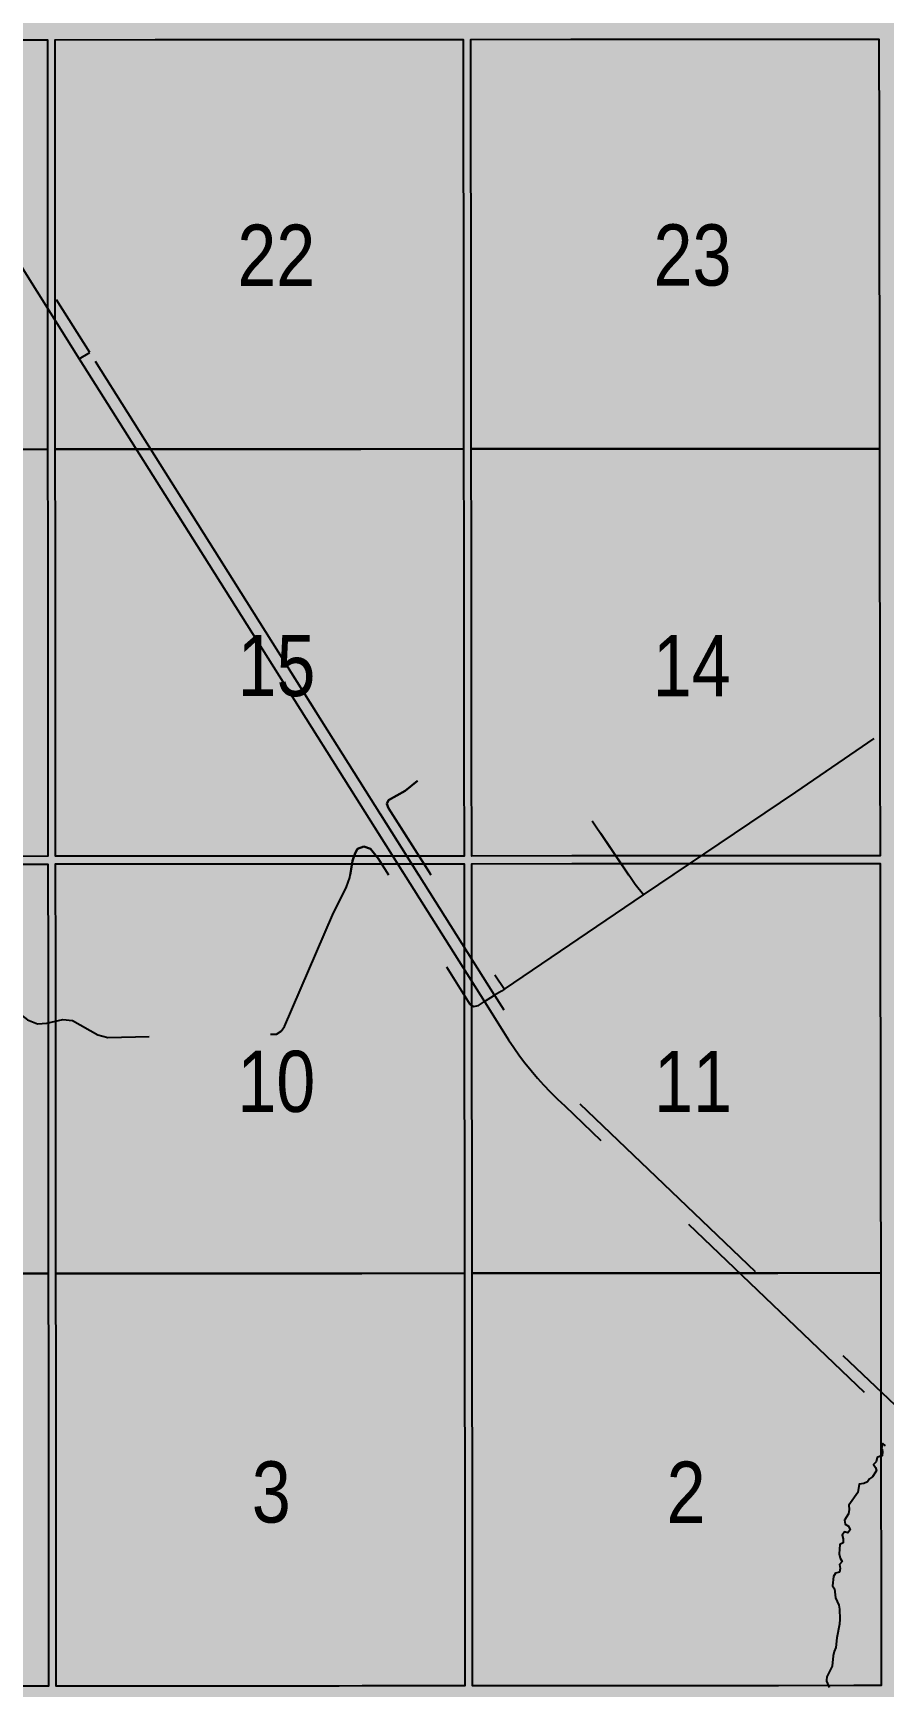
# Model space of a CAD drawing. Extents: x 403018 to 417191, y 6033193 to 6042673.
# Drawn here: x 414845.3 to 414956.6, y 6036943 to 6037159.3 of the extents above; entities that cross this region are included whole.
import ezdxf

# ---------------------------------------------------------------- set-up
doc = ezdxf.new("R2010")
doc.units = 0
doc.header["$LTSCALE"] = 5
doc.linetypes.add('DASHED2', pattern=[9.525, 6.35, -3.175])
for name, color, linetype in [('Quarters', 8, 'Continuous'), ('RoadSeg', 57, 'DASHED2'), ('ROUTE-MAP-HWY', 2, 'Continuous'), ('T-WATER', 160, 'Continuous')]:
    doc.layers.add(name, color=color, linetype=linetype)
doc.layers.add('ROUTE-MAP-BACKGROUND-H', color=7, linetype='Continuous', true_color=0xf0ebff)
doc.styles.add('120', font='ARIALN.TTF', dxfattribs={"height": 13})

msp = doc.modelspace()

# ---------------------------------------------------------------- hatches: boundary and pattern name
at = {"layer": 'ROUTE-MAP-BACKGROUND-H'}
h = msp.add_hatch(color=256, dxfattribs=at)
h.dxf.hatch_style = 1
h.paths.add_polyline_path([(412923.423, 6037807.465), (416092.9, 6037807.465), (416092.9, 6035965.758), (412923.423, 6035965.758)])

# ---------------------------------------------------------------- linework, layer by layer
at = {"layer": 'Quarters'}
for points in [[(414806.889, 6037104.829), (414793.789, 6037104.82), (414793.783, 6037118.209), (414793.778, 6037131.599), (414793.773, 6037144.988), (414793.767, 6037158.377), (414806.863, 6037158.387), (414820.294, 6037158.397), (414833.724, 6037158.407), (414847.155, 6037158.417), (414847.165, 6037145.027), (414847.175, 6037131.638), (414847.185, 6037118.248), (414847.195, 6037104.859), (414833.76, 6037104.849), (414820.325, 6037104.839), (414806.889, 6037104.829)], [(414901.59, 6037118.288), (414901.605, 6037104.899), (414888.17, 6037104.889), (414874.735, 6037104.879), (414861.3, 6037104.869), (414848.2, 6037104.86), (414848.189, 6037118.249), (414848.179, 6037131.639), (414848.169, 6037145.028), (414848.159, 6037158.418), (414861.255, 6037158.427), (414874.685, 6037158.437), (414888.115, 6037158.447), (414901.546, 6037158.457), (414901.561, 6037145.067), (414901.576, 6037131.678), (414901.59, 6037118.288)], [(414955.996, 6037118.328), (414956.015, 6037104.939), (414942.58, 6037104.929), (414929.145, 6037104.919), (414915.71, 6037104.909), (414902.61, 6037104.899), (414902.595, 6037118.289), (414902.58, 6037131.679), (414902.565, 6037145.068), (414902.55, 6037158.458), (414915.645, 6037158.467), (414929.076, 6037158.477), (414942.506, 6037158.487), (414955.936, 6037158.497), (414955.956, 6037145.107), (414955.976, 6037131.718), (414955.996, 6037118.328)], [(414806.915, 6037051.606), (414793.81, 6037051.597), (414793.804, 6037064.651), (414793.799, 6037078.041), (414793.794, 6037091.43), (414793.789, 6037104.82), (414806.889, 6037104.829), (414820.325, 6037104.839), (414833.76, 6037104.849), (414847.195, 6037104.859), (414847.205, 6037091.469), (414847.215, 6037078.08), (414847.225, 6037064.69), (414847.235, 6037051.636), (414833.795, 6037051.626), (414820.355, 6037051.616), (414806.915, 6037051.606)], [(414901.65, 6037064.73), (414901.664, 6037051.675), (414888.224, 6037051.665), (414874.785, 6037051.656), (414861.344, 6037051.646), (414848.24, 6037051.636), (414848.23, 6037064.691), (414848.22, 6037078.081), (414848.21, 6037091.47), (414848.2, 6037104.86), (414861.3, 6037104.869), (414874.735, 6037104.879), (414888.17, 6037104.889), (414901.605, 6037104.899), (414901.62, 6037091.509), (414901.635, 6037078.12), (414901.65, 6037064.73)], [(414956.074, 6037064.77), (414956.094, 6037051.715), (414942.654, 6037051.705), (414929.214, 6037051.695), (414915.774, 6037051.685), (414902.669, 6037051.676), (414902.654, 6037064.731), (414902.639, 6037078.12), (414902.624, 6037091.51), (414902.61, 6037104.899), (414915.71, 6037104.909), (414929.145, 6037104.919), (414942.58, 6037104.929), (414956.015, 6037104.939), (414956.035, 6037091.549), (414956.055, 6037078.159), (414956.074, 6037064.77)], [(414806.941, 6036997.044), (414793.831, 6036997.035), (414793.826, 6037010.424), (414793.821, 6037023.814), (414793.815, 6037037.203), (414793.81, 6037050.593), (414806.915, 6037050.602), (414820.356, 6037050.612), (414833.796, 6037050.622), (414847.236, 6037050.631), (414847.246, 6037037.242), (414847.256, 6037023.852), (414847.266, 6037010.463), (414847.276, 6036997.073), (414833.831, 6036997.064), (414820.386, 6036997.054), (414806.941, 6036997.044)], [(414901.71, 6037010.502), (414901.725, 6036997.113), (414888.28, 6036997.103), (414874.835, 6036997.093), (414861.39, 6036997.084), (414848.281, 6036997.074), (414848.271, 6037010.464), (414848.26, 6037023.853), (414848.25, 6037037.243), (414848.24, 6037050.632), (414861.345, 6037050.642), (414874.785, 6037050.651), (414888.225, 6037050.661), (414901.665, 6037050.671), (414901.68, 6037037.281), (414901.695, 6037023.892), (414901.71, 6037010.502)], [(414956.154, 6037010.542), (414956.174, 6036997.152), (414942.729, 6036997.142), (414929.284, 6036997.133), (414915.839, 6036997.123), (414902.729, 6036997.113), (414902.714, 6037010.503), (414902.699, 6037023.893), (414902.685, 6037037.282), (414902.67, 6037050.672), (414915.775, 6037050.681), (414929.215, 6037050.691), (414942.655, 6037050.701), (414956.095, 6037050.711), (414956.115, 6037037.321), (414956.134, 6037023.932), (414956.154, 6037010.542)], [(414804.596, 6036943.09), (414793.853, 6036943.082), (414793.847, 6036956.669), (414793.842, 6036970.256), (414793.836, 6036983.646), (414793.831, 6036997.035), (414806.941, 6036997.044), (414820.386, 6036997.054), (414833.831, 6036997.064), (414847.276, 6036997.073), (414847.286, 6036983.684), (414847.296, 6036970.294), (414847.307, 6036956.707), (414847.317, 6036943.12), (414845.626, 6036943.119), (414844.622, 6036943.118), (414833.867, 6036943.111), (414831.28, 6036943.109), (414820.417, 6036943.101), (414817.938, 6036943.099), (414806.967, 6036943.092), (414804.596, 6036943.09)], [(414901.77, 6036956.746), (414901.785, 6036943.159), (414899.662, 6036943.157), (414898.658, 6036943.157), (414888.336, 6036943.149), (414885.316, 6036943.147), (414874.886, 6036943.14), (414871.974, 6036943.138), (414861.436, 6036943.13), (414858.633, 6036943.128), (414848.321, 6036943.121), (414848.311, 6036956.708), (414848.301, 6036970.295), (414848.291, 6036983.685), (414848.281, 6036997.074), (414861.39, 6036997.084), (414874.835, 6036997.093), (414888.28, 6036997.103), (414901.725, 6036997.113), (414901.74, 6036983.723), (414901.755, 6036970.334), (414901.77, 6036956.746)], [(414956.234, 6036956.786), (414956.255, 6036943.199), (414953.677, 6036943.197), (414952.673, 6036943.196), (414942.805, 6036943.189), (414939.336, 6036943.186), (414929.355, 6036943.179), (414926, 6036943.176), (414915.905, 6036943.169), (414912.663, 6036943.167), (414902.79, 6036943.16), (414902.774, 6036956.747), (414902.759, 6036970.334), (414902.744, 6036983.724), (414902.729, 6036997.113), (414915.839, 6036997.123), (414929.284, 6036997.133), (414942.729, 6036997.142), (414956.174, 6036997.152), (414956.194, 6036983.763), (414956.213, 6036970.373), (414956.234, 6036956.786)]]:
    msp.add_lwpolyline(points, close=True, dxfattribs=at)
at = {"layer": 'RoadSeg'}
msp.add_line((414851.328, 6037116.706), (414893.913, 6037049.175), dxfattribs=at)
at = {"layer": 'RoadSeg', "flags": 128}
for points in [[(414811.385, 6037147.034), (414812.583, 6037146.901), (414815.78, 6037146.967), (414816.446, 6037147.134), (414820.242, 6037149.998), (414820.675, 6037150.364), (414820.975, 6037151.196), (414821.008, 6037154.793), (414821.341, 6037155.692), (414822.94, 6037156.89), (414825.194, 6037158.276), (414851.328, 6037116.706), (414852.727, 6037117.497), (414826.512, 6037159.086), (414815.041, 6037177.312), (414813.701, 6037176.481), (414802.178, 6037194.753), (414801.477, 6037195.874), (414800.772, 6037197.027), (414800.177, 6037198.045), (414799.534, 6037199.203), (414798.995, 6037200.228), (414798.402, 6037201.392), (414797.856, 6037202.527), (414797.325, 6037203.694), (414796.844, 6037204.807), (414796.375, 6037205.938), (414790.77, 6037219.557), (414784.737, 6037234.223), (414763.528, 6037285.727), (414743.977, 6037333.19), (414707.116, 6037422.68), (414708.565, 6037423.314), (414745.455, 6037333.733), (414746.583, 6037334.246), (414749.38, 6037335.512)], [(414895.767, 6037049.178), (414852.727, 6037117.497), (414853.642, 6037118.096), (414855.074, 6037118.895), (414855.474, 6037118.762)], [(414925.138, 6037046.601), (414945.051, 6037060.021), (414962.234, 6037071.776), (415008.221, 6037102.878)], [(414864.036, 6037096.554), (414904.33, 6037032.656), (414905.654, 6037033.483), (414909.105, 6037028.005), (414909.639, 6037027.179), (414910.197, 6037026.357), (414910.873, 6037025.431), (414911.656, 6037024.463), (414912.379, 6037023.619), (414913.205, 6037022.74), (414914.177, 6037021.796), (414915.208, 6037020.814), (414975.961, 6036962.752), (414976.814, 6036961.952), (414977.584, 6036961.247), (414978.321, 6036960.62), (414979.082, 6036960.023), (414979.87, 6036959.452), (414980.805, 6036958.826), (414981.655, 6036958.295), (414982.52, 6036957.791), (414983.652, 6036957.177), (414984.564, 6036956.691), (414987.946, 6036954.923), (415046.924, 6036924.071), (415136.434, 6036877.336), (415152.378, 6036868.95), (415185.66, 6036851.558), (415192.405, 6036848.032), (415193.279, 6036847.572), (415194.098, 6036847.123), (415194.829, 6036846.695), (415195.652, 6036846.188), (415196.501, 6036845.641), (415264.19, 6036800.73), (415263.34, 6036799.341), (415276.432, 6036790.655), (415275.853, 6036789.858)], [(414897.363, 6037049.18), (414891.804, 6037057.923), (414891.571, 6037058.489), (414891.771, 6037058.989), (414893.969, 6037060.187), (414895.567, 6037061.486), (414893.969, 6037060.187), (414891.771, 6037058.989), (414891.571, 6037058.489), (414891.804, 6037057.923), (414899.13, 6037046.401), (414903.06, 6037039.908), (414906.956, 6037034.28), (414906.556, 6037034.013), (414905.654, 6037033.483), (414865.92, 6037096.556)], [(414929.033, 6037049.226), (414945.051, 6037060.021), (414962.234, 6037071.776), (414967.062, 6037064.25), (414962.234, 6037071.776), (414999.15, 6037096.743)], [(414831.034, 6037049.084), (414830.799, 6037050.231), (414831.065, 6037056.558), (414830.932, 6037058.922), (414827.735, 6037065.549), (414826.902, 6037066.614), (414825.87, 6037067.48), (414818.777, 6037072.209), (414815.98, 6037074.939), (414815.514, 6037075.672), (414813.816, 6037081), (414811.851, 6037085.295), (414813.816, 6037081), (414815.514, 6037075.672), (414815.98, 6037074.939), (414818.777, 6037072.209), (414825.87, 6037067.48), (414826.902, 6037066.614), (414827.735, 6037065.549), (414830.932, 6037058.922), (414831.065, 6037056.558), (414830.799, 6037050.231), (414831.065, 6037048.932), (414831.897, 6037047.467), (414840.322, 6037035.079), (414843.22, 6037031.283), (414844.552, 6037030.251), (414845.883, 6037029.718), (414847.082, 6037029.818), (414849.18, 6037030.317), (414850.446, 6037030.184), (414853.775, 6037028.286), (414855.074, 6037027.953), (414877.152, 6037028.386), (414877.752, 6037028.785), (414878.185, 6037029.385), (414884.445, 6037043.937), (414886.31, 6037047.666), (414886.743, 6037048.866), (414887.076, 6037051.03), (414887.409, 6037052.029), (414887.742, 6037052.595), (414888.541, 6037052.928), (414889.44, 6037052.595), (414890.472, 6037051.329), (414902.427, 6037032.315), (414902.893, 6037032.016), (414903.559, 6037032.149), (414904.33, 6037032.656), (414906.818, 6037028.688), (414907.501, 6037027.631), (414908.177, 6037026.633), (414908.941, 6037025.548), (414909.635, 6037024.622), (414910.444, 6037023.614), (414911.279, 6037022.63), (414912.061, 6037021.767), (414912.953, 6037020.844), (414913.905, 6037019.901), (414914.847, 6037018.994), (414970.985, 6036965.34), (414971.914, 6036964.462), (414972.748, 6036963.688), (414973.641, 6036962.886), (414974.517, 6036962.134), (414975.432, 6036961.387), (414976.361, 6036960.662), (414977.339, 6036959.932), (414978.21, 6036959.316), (414979.229, 6036958.636), (414980.256, 6036957.985), (414981.479, 6036957.242), (414982.639, 6036956.588), (414983.756, 6036955.99), (414984.884, 6036955.393), (414987.459, 6036954.045), (415046.482, 6036923.161), (415045.817, 6036921.893), (415046.316, 6036921.526), (415058.571, 6036915.033)], [(414906.956, 6037034.28), (414925.138, 6037046.601), (414924.039, 6037047.966), (414914.548, 6037062.019), (414923.194, 6037049.218)], [(414891.828, 6037049.172), (414890.472, 6037051.329), (414889.44, 6037052.595), (414888.541, 6037052.928), (414887.742, 6037052.595), (414887.409, 6037052.029), (414887.076, 6037051.03), (414886.789, 6037049.165)]]:
    msp.add_lwpolyline(points, dxfattribs=at)
at = {"layer": 'ROUTE-MAP-HWY', "const_width": 2}
for points in [[(414841.323, 6037137.707), (414845.15, 6037131.636), (414847.178, 6037128.421), (414848.183, 6037126.825), (414851.061, 6037122.26), (414853.502, 6037118.387), (414853.587, 6037118.253), (414853.86, 6037117.82), (414858.86, 6037109.888), (414859.914, 6037108.215), (414860.799, 6037106.813), (414862.024, 6037104.869), (414865.118, 6037099.961), (414865.385, 6037099.537), (414870.239, 6037091.837), (414874.754, 6037084.675), (414878.271, 6037079.096), (414878.897, 6037078.103), (414880.274, 6037075.918), (414889.904, 6037060.642), (414891.132, 6037058.694), (414894.555, 6037053.264), (414894.821, 6037052.842), (414895.559, 6037051.67), (414896.192, 6037050.667), (414899.641, 6037045.195), (414901.675, 6037041.969), (414902.681, 6037040.37), (414905.003, 6037036.688), (414905.239, 6037036.315), (414905.313, 6037036.197), (414905.359, 6037036.124), (414905.542, 6037035.833), (414905.591, 6037035.756), (414905.645, 6037035.671), (414905.862, 6037035.327), (414905.911, 6037035.248), (414906.128, 6037034.904), (414906.178, 6037034.825), (414906.448, 6037034.396), (414906.498, 6037034.317), (414906.806, 6037033.829), (414906.854, 6037033.753), (414906.993, 6037033.532), (414910.353, 6037028.203), (414910.46, 6037028.034), (414910.485, 6037027.994), (414910.596, 6037027.824), (414910.62, 6037027.786), (414910.733, 6037027.615), (414910.757, 6037027.58), (414910.873, 6037027.407), (414910.895, 6037027.375), (414911.014, 6037027.201), (414911.035, 6037027.171), (414911.157, 6037026.995), (414911.176, 6037026.968), (414911.302, 6037026.791), (414911.32, 6037026.766), (414911.449, 6037026.588), (414911.465, 6037026.566), (414911.597, 6037026.387), (414911.612, 6037026.367), (414911.747, 6037026.187), (414911.761, 6037026.169), (414911.899, 6037025.988), (414911.911, 6037025.973), (414912.053, 6037025.79), (414912.063, 6037025.778), (414912.215, 6037025.586), (414912.37, 6037025.393), (414912.528, 6037025.201), (414912.687, 6037025.011), (414912.848, 6037024.822), (414913.01, 6037024.634), (414913.174, 6037024.448), (414913.34, 6037024.263), (414913.507, 6037024.08), (414913.674, 6037023.9), (414913.831, 6037023.734), (414913.854, 6037023.71), (414913.99, 6037023.568), (414914.027, 6037023.529), (414914.15, 6037023.404), (414914.202, 6037023.351), (414914.311, 6037023.241), (414914.379, 6037023.173), (414914.474, 6037023.079), (414914.557, 6037022.997), (414914.638, 6037022.919), (414914.737, 6037022.823), (414914.803, 6037022.76), (414927.149, 6037010.965), (414929.269, 6037008.94), (414941.088, 6036997.649), (414941.62, 6036997.141), (414954.029, 6036985.286), (414954.294, 6036985.034), (414954.471, 6036984.864), (414956.194, 6036983.218), (414957.2, 6036982.257), (414967.498, 6036972.42)], [(414963.768, 6036970.371), (414957.208, 6036976.638), (414956.203, 6036977.598), (414951.49, 6036982.1), (414950.662, 6036982.892), (414949.884, 6036983.634), (414938.285, 6036994.716), (414935.75, 6036997.137), (414929.276, 6037003.322), (414924.346, 6037008.031), (414912, 6037019.826), (414911.804, 6037020.015), (414911.609, 6037020.205), (414911.416, 6037020.397), (414911.225, 6037020.591), (414911.035, 6037020.786), (414910.847, 6037020.983), (414910.661, 6037021.182), (414910.476, 6037021.382), (414910.293, 6037021.583), (414910.111, 6037021.786), (414909.932, 6037021.991), (414909.754, 6037022.197), (414909.577, 6037022.404), (414909.403, 6037022.613), (414909.23, 6037022.824), (414909.059, 6037023.035), (414908.89, 6037023.249), (414908.722, 6037023.463), (414908.556, 6037023.679), (414908.393, 6037023.896), (414908.238, 6037024.106), (414908.084, 6037024.316), (414907.933, 6037024.527), (414907.783, 6037024.74), (414907.635, 6037024.953), (414907.488, 6037025.168), (414907.344, 6037025.384), (414907.201, 6037025.602), (414907.059, 6037025.82), (414906.92, 6037026.039), (414903.456, 6037031.535), (414902.69, 6037032.75), (414901.684, 6037034.346), (414896.208, 6037043.031), (414891.397, 6037050.663), (414890.765, 6037051.667), (414889.589, 6037053.535), (414889.234, 6037054.099), (414889.138, 6037054.252), (414888.381, 6037055.453), (414886.471, 6037058.479), (414876.841, 6037073.755), (414874.761, 6037077.055), (414874.102, 6037078.099), (414866.806, 6037089.674), (414861.955, 6037097.369), (414861.689, 6037097.79), (414861.423, 6037098.213), (414857.366, 6037104.649), (414857.229, 6037104.866), (414848.189, 6037119.207), (414847.628, 6037120.096), (414847.183, 6037120.802), (414846.036, 6037122.622), (414845.857, 6037122.905), (414840.356, 6037131.632)]]:
    msp.add_lwpolyline(points, dxfattribs=at)
at = {"layer": 'T-WATER', "linetype": 'Continuous', "flags": 128}
for points in [[(414956.816, 6036974.542), (414956.436, 6036974.848), (414956.321, 6036974.468), (414956.295, 6036974.376), (414956.322, 6036974.259), (414956.423, 6036973.83), (414956.361, 6036973.249), (414956.324, 6036973.24), (414956.017, 6036973.166), (414955.717, 6036973.008), (414955.577, 6036972.445), (414955.241, 6036972.104), (414955.485, 6036971.728), (414955.635, 6036971.321), (414955.508, 6036971.124), (414955.095, 6036970.503), (414954.715, 6036970.228), (414954.426, 6036969.829), (414953.965, 6036969.635)], [(414953.965, 6036969.635), (414953.369, 6036969.553), (414953.168, 6036968.454), (414951.999, 6036966.808), (414952.045, 6036966.237), (414951.956, 6036965.681), (414951.427, 6036964.812), (414951.521, 6036964.3), (414951.945, 6036964.045), (414952.16, 6036963.576), (414951.858, 6036963.185), (414951.44, 6036963.286), (414951.131, 6036962.869), (414951.244, 6036962.403), (414951.257, 6036961.868), (414950.824, 6036961.632), (414950.752, 6036960.417), (414950.876, 6036959.856), (414951.119, 6036959.415), (414950.805, 6036959.047), (414950.863, 6036958.499), (414950.804, 6036958.022), (414950.253, 6036957.909), (414950.016, 6036957.454), (414949.853, 6036956.247), (414950.14, 6036955.854), (414950.279, 6036954.691), (414950.685, 6036953.738), (414950.783, 6036953.186), (414950.821, 6036951.866), (414950.779, 6036951.238), (414950.447, 6036949.454), (414950.315, 6036948.169), (414950.095, 6036947.666), (414949.936, 6036947.104), (414949.806, 6036945.76), (414949.11, 6036944.341), (414949.102, 6036943.927), (414949.099, 6036943.765), (414949.42, 6036942.956)]]:
    msp.add_lwpolyline(points, dxfattribs=at)

# ---------------------------------------------------------------- texts
at = {"layer": 'RoadSeg', "style": '120'}
msp.add_text('63-20-5', height=39.983, rotation=359.95761, dxfattribs=at).set_placement((414850.136, 6037158.158))
for s, height, p in [('22', 8.0041, (414872.01, 6037126.23)), ('23', 8.0041, (414926.45, 6037126.265)), ('15', 8.0041, (414872.036, 6037072.589)), ('14', 8.0041, (414926.361, 6037072.553)), ('10', 8.0041, (414872.01, 6037018.209)), ('11', 8.0041, (414926.514, 6037018.19)), ('3', 8.004, (414873.905, 6036964.517)), ('2', 8.004, (414928.169, 6036964.482))]:
    msp.add_text(s, height=height, dxfattribs=at).set_placement(p)

doc.saveas('drawing.dxf')
